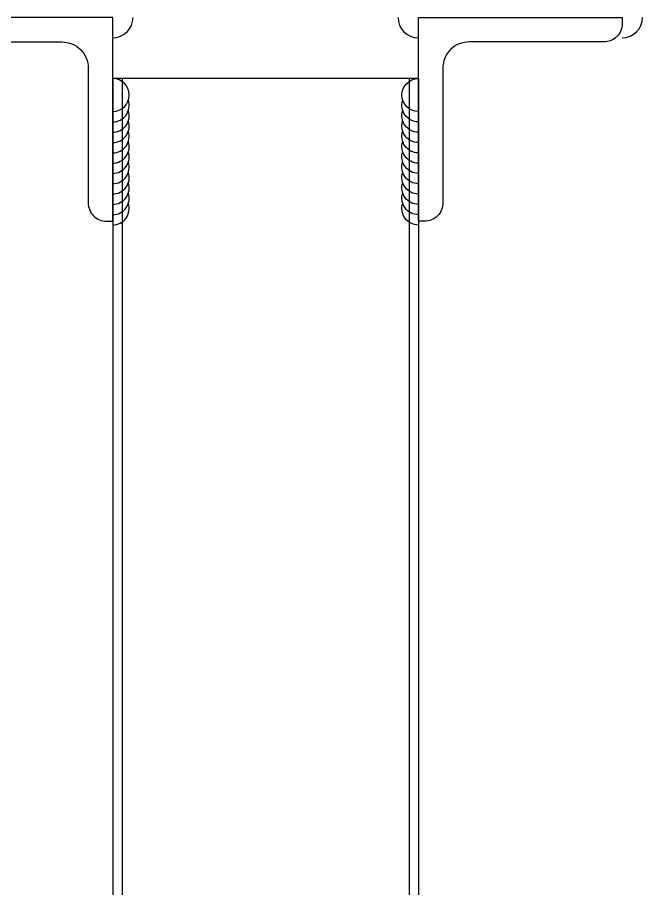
# Model space of a CAD drawing. Extents: x -3378 to 102197, y -3799 to 48702.
# Drawn here: x 58360.3 to 58513.7, y 23879.2 to 24093 of the extents above; entities that cross this region are included whole.
import ezdxf

# ---------------------------------------------------------------- set-up
doc = ezdxf.new("R2010")
doc.units = 0
for name, color, linetype in [('24WELD', 55, 'Continuous'), ('GM_SECT_15', 15, 'Continuous'), ('steel', 7, 'Continuous')]:
    doc.layers.add(name, color=color, linetype=linetype)

# ---------------------------------------------------------------- blocks, each defined once
blk = doc.blocks.new('*U332')
for centre, end in [((3.94, -0.69), 170.022), ((6.4, -1.13), 98.2318), ((8.86, -1.56), 98.2318), ((11.33, -1.99), 98.2318), ((13.79, -2.43), 98.2318), ((16.25, -2.86), 98.2318), ((18.71, -3.29), 98.2318), ((21.17, -3.73), 98.2318), ((23.64, -4.16), 98.2318), ((26.1, -4.59), 98.2318), ((28.56, -5.02), 98.2318), ((31.02, -5.46), 98.2318)]:
    blk.add_arc(centre, 4, 350.022, end)
blk = doc.blocks.new('*U333')
for centre, end in [((3.94, -0.69), 170.022), ((6.4, -1.13), 98.2318), ((8.86, -1.56), 98.2318), ((11.33, -1.99), 98.2318), ((13.79, -2.43), 98.2318), ((16.25, -2.86), 98.2318), ((18.71, -3.29), 98.2318), ((21.17, -3.73), 98.2318), ((23.64, -4.16), 98.2318), ((26.1, -4.59), 98.2318), ((28.56, -5.02), 98.2318), ((31.02, -5.46), 98.2318)]:
    blk.add_arc(centre, 4, 350.022, end)

msp = doc.modelspace()

# ---------------------------------------------------------------- linework, layer by layer
msp.add_arc((58383.707, 24092.995), 5, 179.9999994130306, 179.9999999899948)
at = {"color": 2}
for centre, start, end in [((58383.707, 24092.995), 270, 360), ((58458.707, 24092.995), 180, 270), ((58508.707, 24092.995), 270, 360)]:
    msp.add_arc(centre, 5, start, end, dxfattribs=at)
at = {"layer": 'GM_SECT_15'}
for p, q in [((58458.707, 24077.995, 0), (58383.707, 24077.995, 0)), ((58383.707, 24077.995, 0), (58383.707, 23677.995, 0)), ((58386.007, 24077.995, 0), (58386.007, 23677.995, 0)), ((58456.407, 24077.995, 0), (58456.407, 23677.995, 0)), ((58458.707, 24077.995, 0), (58458.707, 23677.995, 0))]:
    msp.add_line(p, q, dxfattribs=at)
at = {"layer": 'steel', "elevation": 0}
for points in [[(58377.707, 24047.495, 0.4142136), (58382.207, 24042.995), (58383.707, 24042.995), (58383.707, 24092.995), (58333.707, 24092.995), (58333.707, 24091.495, 0.4142136), (58338.207, 24086.995), (58371.207, 24086.995, -0.4142136), (58377.707, 24080.495)], [(58464.707, 24047.495, -0.4142136), (58460.207, 24042.995), (58458.707, 24042.995), (58458.707, 24092.995), (58508.707, 24092.995), (58508.707, 24091.495, -0.4142136), (58504.207, 24086.995), (58471.207, 24086.995, 0.4142136), (58464.707, 24080.495)]]:
    msp.add_lwpolyline(points, format="xyb", close=True, dxfattribs=at)

# ---------------------------------------------------------------- block references
at = {"layer": '24WELD', "yscale": 1.012500000000001, "zscale": 1.012500000000001}
for name, p, xscale, rotation in [('*U332', (58383.707, 24077.995, 0), 1.012500000000001, 279.9783111793436), ('*U333', (58458.707, 24077.995, 0), -1.012500000000001, 80.02168882065637)]:
    msp.add_blockref(name, p, dxfattribs=dict(at, xscale=xscale, rotation=rotation))

doc.saveas('drawing.dxf')
